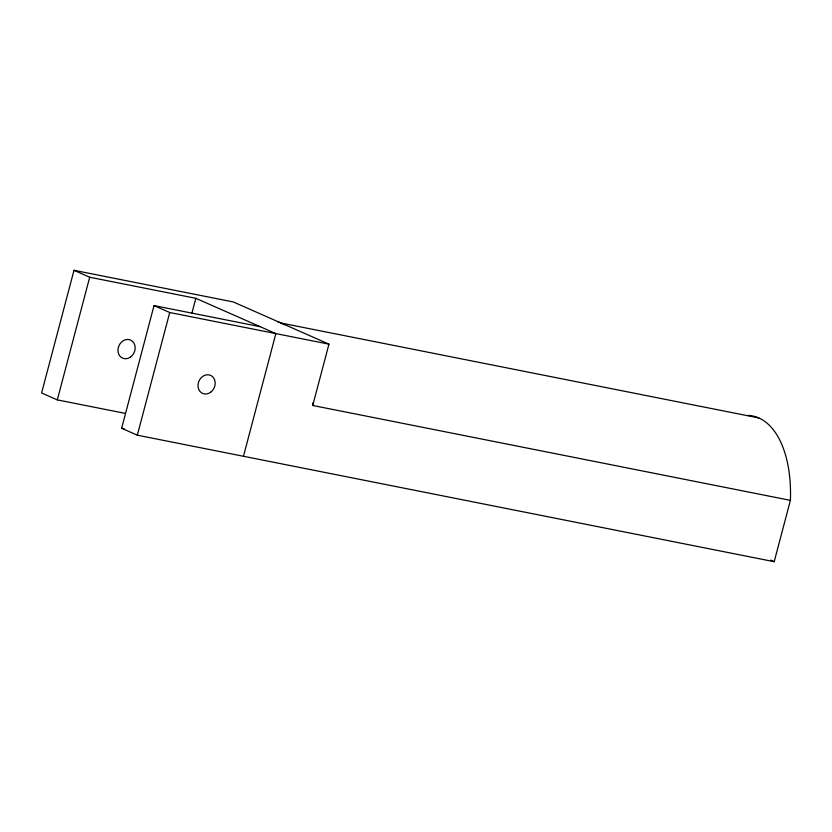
<?xml version="1.0" encoding="UTF-8"?>
<svg xmlns="http://www.w3.org/2000/svg" width="832" height="832" viewBox="0 0 832 832"><rect width="100%" height="100%" fill="white"/><g stroke="black" fill="none" stroke-linecap="round" stroke-linejoin="round"><path stroke-width="1.25" d="M260.187 326.685L154.034 305.604L121.628 428.262L137.322 435.188L774.197 561.694L790.4 500.354L312.738 405.475L328.952 344.146L233.23 301.933L74.006 270.306L41.6 392.974L57.294 399.89L125.528 413.442M57.294 399.89L89.7 277.233L74.006 270.306M137.322 435.188L169.728 312.52L154.034 305.604M191.88 313.331L195.842 298.314L89.7 277.233M243.464 456.269L275.87 333.601L195.842 298.314M281.091 323.045L758.742 417.924M169.728 312.52L328.952 344.146M121.628 428.262L124.155 428.761M770.65 560.123L774.197 561.694M277.67 321.776A106.007 56.056 -78.8 0 1 284.388 324.73M312.822 402.844A106.007 56.056 -78.8 0 1 312.738 405.475M748.207 415.397A106.007 56.056 -78.8 0 1 790.4 500.354M130.614 356.98A9.88 8.33 -66.2 0 0 131.123 340.34A9.88 8.33 -66.2 0 0 117.978 349.981A9.88 8.33 -66.2 0 0 130.614 356.98M210.642 392.267A9.88 8.33 -66.2 0 0 211.151 375.638A9.88 8.33 -66.2 0 0 198.006 385.278A9.88 8.33 -66.2 0 0 210.642 392.267"/></g></svg>
